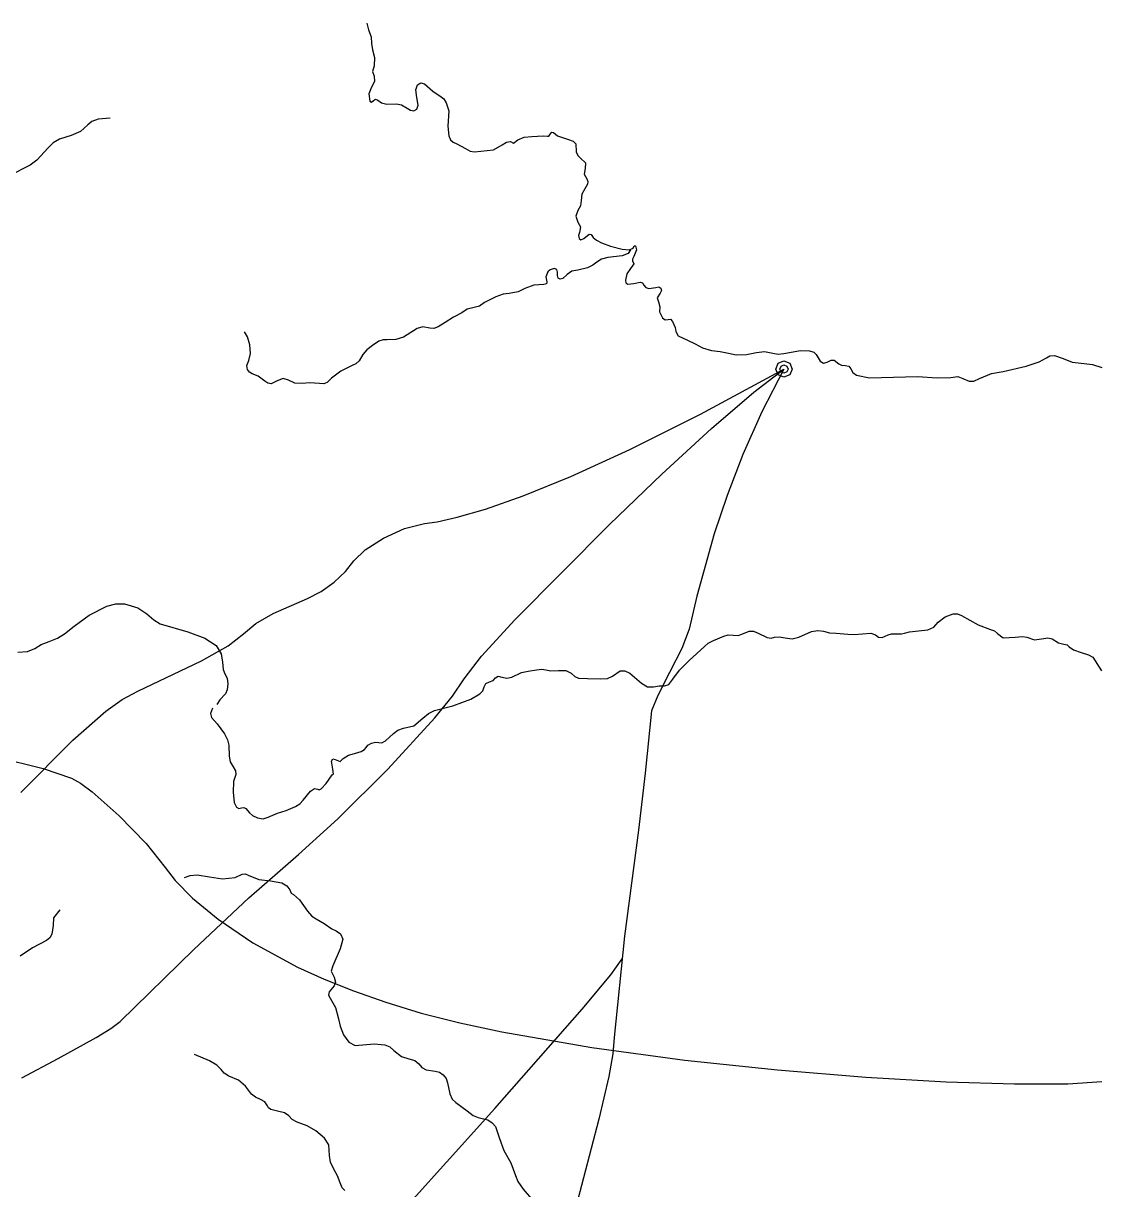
# Model space of a CAD drawing. Extents: x 59 to 518, y 17 to 555.
# Drawn here: x 405.3 to 517.9, y 433.1 to 554.9 of the extents above; entities that cross this region are included whole.
import ezdxf

# ---------------------------------------------------------------- set-up
doc = ezdxf.new("R2010")
doc.units = 0

msp = doc.modelspace()

# ---------------------------------------------------------------- linework, layer by layer
at = {"layer": '1'}
for p, q in [((441.19, 554.887), (441.357878, 554.206626)), ((441.357878, 554.206626), (441.621799, 553.46143)), ((441.621799, 553.46143), (441.655181, 552.775588)), ((441.655181, 552.775588), (441.753385, 552.12229)), ((441.753385, 552.12229), (441.984939, 551.32841)), ((441.984939, 551.32841), (441.926246, 550.43743)), ((441.926246, 550.43743), (441.779667, 549.848778)), ((441.779667, 549.848778), (441.926246, 549.35723)), ((441.926246, 549.35723), (441.974003, 548.828197)), ((441.666955, 548.23434), (441.384866, 547.516131)), ((441.974003, 548.828197), (441.666955, 548.23434)), ((446.279853, 547.957841), (446.46812, 548.47181)), ((446.46812, 548.47181), (446.818378, 548.67258)), ((446.818378, 548.67258), (447.196384, 548.565605)), ((447.196384, 548.565605), (448.081104, 547.796331)), ((441.384866, 547.516131), (441.494094, 546.76538)), ((441.871124, 546.824867), (442.088413, 546.978055)), ((442.088413, 546.978055), (442.313242, 546.85181)), ((446.387819, 547.125215), (446.279853, 547.957841)), ((446.521926, 546.337369), (446.387819, 547.125215)), ((448.081104, 547.796331), (448.924284, 547.217295)), ((448.924284, 547.217295), (449.219343, 546.993293)), ((449.219343, 546.993293), (449.477394, 546.56748)), ((441.494094, 546.76538), (441.670108, 546.663543)), ((441.670108, 546.663543), (441.871124, 546.824867)), ((442.313242, 546.85181), (442.696909, 546.572389)), ((442.696909, 546.572389), (443.270414, 546.430683)), ((443.270414, 546.430683), (444.258812, 546.46305)), ((444.258812, 546.46305), (444.803632, 546.360348)), ((444.803632, 546.360348), (445.382052, 546.030898)), ((445.382052, 546.030898), (445.734476, 545.817115)), ((445.734476, 545.817115), (446.090313, 545.761404)), ((446.090313, 545.761404), (446.387777, 545.908794)), ((446.387777, 545.908794), (446.521926, 546.337369)), ((449.477394, 546.56748), (449.729674, 545.758915)), ((449.729674, 545.758915), (449.625649, 544.160264)), ((412.456427, 544.641675), (412.03109, 544.30291)), ((413.100442, 544.875202), (412.456427, 544.641675)), ((414.364, 544.994), (413.100442, 544.875202)), ((411.264374, 543.579233), (410.30319, 543.17967)), ((412.03109, 544.30291), (411.264374, 543.579233)), ((449.625649, 544.160264), (449.74292, 543.12154)), ((460.19831, 543.09022), (460.329206, 543.295122)), ((460.329206, 543.295122), (460.488656, 543.504997)), ((460.488656, 543.504997), (460.686966, 543.48399)), ((460.686966, 543.48399), (461.075682, 543.122261)), ((408.395618, 542.401947), (407.88385, 541.88357)), ((409.06124, 542.790778), (408.395618, 542.401947)), ((410.30319, 543.17967), (409.06124, 542.790778)), ((449.74292, 543.12154), (449.916006, 542.722544)), ((449.916006, 542.722544), (450.19287, 542.472445)), ((450.19287, 542.472445), (450.566108, 542.315812)), ((450.566108, 542.315812), (451.477156, 541.802875)), ((454.409258, 541.667761), (455.295611, 542.213286)), ((455.295611, 542.213286), (455.759226, 542.48805)), ((455.759226, 542.48805), (456.181958, 542.532065)), ((456.181958, 542.532065), (456.506028, 542.365555)), ((456.506028, 542.365555), (456.959479, 542.717626)), ((456.959479, 542.717626), (457.610391, 542.985742)), ((457.610391, 542.985742), (458.397265, 543.080061)), ((458.397265, 543.080061), (459.606719, 543.151189)), ((459.606719, 543.151189), (460.049586, 543.093378)), ((460.049586, 543.093378), (460.19831, 543.09022)), ((461.075682, 543.122261), (462.123211, 542.785536)), ((462.123211, 542.785536), (462.736256, 542.581421)), ((462.736256, 542.581421), (463.007492, 542.286885)), ((463.007492, 542.286885), (463.056748, 541.455346)), ((407.88385, 541.88357), (406.71757, 540.609208)), ((451.477156, 541.802875), (451.979874, 541.532185)), ((451.979874, 541.532185), (452.422068, 541.451861)), ((452.422068, 541.451861), (454.409258, 541.667761)), ((463.056748, 541.455346), (463.199926, 541.072005)), ((463.199926, 541.072005), (463.494677, 540.818275)), ((405.292, 539.72352), (404.499586, 539.322694)), ((405.98858, 540.061077), (405.292, 539.72352)), ((406.71757, 540.609208), (405.98858, 540.061077)), ((463.494677, 540.818275), (464.014979, 540.328709)), ((463.985743, 539.709495), (463.893139, 539.136983)), ((464.014979, 540.328709), (463.985743, 539.709495)), ((463.893139, 539.136983), (464.158251, 538.629295)), ((464.158251, 538.629295), (464.264238, 538.370159)), ((463.940588, 537.592485), (463.634377, 537.052648)), ((464.228277, 538.078611), (463.940588, 537.592485)), ((464.264238, 538.370159), (464.228277, 538.078611)), ((463.553592, 536.383165), (463.510377, 535.832216)), ((463.634377, 537.052648), (463.553592, 536.383165)), ((463.207871, 535.346355), (462.996734, 534.757659)), ((462.996734, 534.757659), (463.207871, 534.136685)), ((463.510377, 535.832216), (463.207871, 535.346355)), ((463.207871, 534.136685), (463.50438, 533.628996)), ((463.50438, 533.628996), (463.380732, 533.056485)), ((463.380732, 533.056485), (463.278741, 532.712346)), ((463.278741, 532.712346), (463.342676, 532.408655)), ((463.342676, 532.408655), (463.543996, 532.266954)), ((463.543996, 532.266954), (463.854159, 532.408786)), ((463.854159, 532.408786), (464.397656, 532.855093)), ((464.397656, 532.855093), (464.603606, 532.821783)), ((464.603606, 532.821783), (464.821826, 532.523791)), ((464.821826, 532.523791), (465.148624, 532.227365)), ((465.148624, 532.227365), (465.691553, 531.949162)), ((465.691553, 531.949162), (466.636156, 531.602337)), ((466.636156, 531.602337), (467.859278, 531.296656)), ((467.859278, 531.296656), (468.588529, 531.229276)), ((468.726809, 531.245661), (468.487009, 530.841026)), ((468.588529, 531.229276), (468.986356, 531.41219)), ((468.986356, 531.41219), (469.114899, 531.641259)), ((469.342308, 531.245326), (469.059866, 530.547403)), ((469.114899, 531.641259), (469.229155, 531.65274)), ((469.229155, 531.65274), (469.342308, 531.245326)), ((465.208562, 529.960848), (464.787071, 529.631487)), ((465.669661, 530.256525), (465.208562, 529.960848)), ((466.365012, 530.44693), (465.669661, 530.256525)), ((467.845572, 530.608899), (466.365012, 530.44693)), ((468.487009, 530.841026), (467.845572, 530.608899)), ((469.059866, 530.547403), (468.910856, 530.240692)), ((468.910856, 530.240692), (468.938026, 530.076226)), ((468.938026, 530.076226), (469.059425, 529.753788)), ((460.087786, 528.918877), (459.865757, 528.405807)), ((460.334217, 529.153072), (460.087786, 528.918877)), ((460.729708, 529.269758), (460.334217, 529.153072)), ((461.034755, 529.1691), (460.729708, 529.269758)), ((461.092054, 528.886245), (461.034755, 529.1691)), ((461.076129, 528.546703), (461.092054, 528.886245)), ((462.084372, 528.665098), (461.63855, 528.243795)), ((462.579846, 528.994371), (462.084372, 528.665098)), ((463.207612, 529.096897), (462.579846, 528.994371)), ((464.208088, 529.366948), (463.207612, 529.096897)), ((464.787071, 529.631487), (464.208088, 529.366948)), ((468.328339, 528.713316), (468.19155, 528.060105)), ((468.727065, 529.269425), (468.328339, 528.713316)), ((469.059425, 529.753788), (468.727065, 529.269425)), ((458.620588, 527.525584), (457.691948, 527.196134)), ((459.679138, 527.628286), (458.620588, 527.525584)), ((459.951234, 527.676848), (459.679138, 527.628286)), ((459.865757, 528.405807), (459.966783, 527.887401)), ((459.966783, 527.887401), (459.951234, 527.676848)), ((461.161507, 528.275985), (461.076129, 528.546703)), ((461.384484, 528.178928), (461.161507, 528.275985)), ((461.63855, 528.243795), (461.384484, 528.178928)), ((468.19155, 528.060105), (468.240569, 527.793411)), ((468.240569, 527.793411), (468.427866, 527.644225)), ((468.427866, 527.644225), (469.055501, 527.714384)), ((469.055501, 527.714384), (469.715988, 527.861933)), ((469.715988, 527.861933), (469.96474, 527.775106)), ((469.96474, 527.775106), (470.119831, 527.555987)), ((470.119831, 527.555987), (470.3086, 527.315057)), ((454.641489, 526.332228), (453.458278, 525.727524)), ((455.408515, 526.59008), (454.641489, 526.332228)), ((456.050128, 526.677905), (455.408515, 526.59008)), ((456.96827, 526.839785), (456.050128, 526.677905)), ((457.691948, 527.196134), (456.96827, 526.839785)), ((470.3086, 527.315057), (470.631446, 527.183499)), ((470.631446, 527.183499), (471.371131, 527.297049)), ((471.371131, 527.297049), (471.675682, 527.360373)), ((471.80293, 526.692036), (471.506685, 526.222226)), ((471.506685, 526.222226), (471.630069, 525.784694)), ((471.675682, 527.360373), (471.895402, 527.22129)), ((471.960935, 526.968834), (471.80293, 526.692036)), ((471.895402, 527.22129), (471.960935, 526.968834)), ((451.665817, 525.025498), (451.084088, 524.647321)), ((452.379838, 525.208942), (451.665817, 525.025498)), ((452.951602, 525.338587), (452.379838, 525.208942)), ((453.458278, 525.727524), (452.951602, 525.338587)), ((471.630069, 525.784694), (471.776163, 525.266465)), ((471.776163, 525.266465), (471.761655, 524.748234)), ((450.218769, 524.183022), (449.355838, 523.653901)), ((451.084088, 524.647321), (450.218769, 524.183022)), ((471.761655, 524.748234), (472.044009, 524.123245)), ((472.044009, 524.123245), (472.342728, 523.906314)), ((472.342728, 523.906314), (472.653122, 523.952016)), ((472.653122, 523.952016), (472.91077, 523.988518)), ((472.91077, 523.988518), (473.110144, 523.754285)), ((428.701639, 522.139736), (428.402291, 522.660126)), ((446.418268, 523.005849), (444.990928, 522.098507)), ((447.006831, 523.173154), (446.418268, 523.005849)), ((447.755998, 523.048888), (447.006831, 523.173154)), ((448.164423, 523.027931), (447.755998, 523.048888)), ((448.620739, 523.173066), (448.164423, 523.027931)), ((449.355838, 523.653901), (448.620739, 523.173066)), ((473.110144, 523.754285), (473.375609, 523.135337)), ((473.375609, 523.135337), (473.451015, 522.700628)), ((473.451015, 522.700628), (473.689933, 522.233639)), ((428.943672, 521.315606), (428.701639, 522.139736)), ((442.433248, 521.682804), (441.752788, 521.234556)), ((442.882834, 521.83597), (442.433248, 521.682804)), ((443.308178, 521.839216), (442.882834, 521.83597)), ((444.214376, 521.855488), (443.308178, 521.839216)), ((444.990928, 522.098507), (444.214376, 521.855488)), ((473.689933, 522.233639), (474.663773, 521.808367)), ((474.663773, 521.808367), (475.476753, 521.415902)), ((475.476753, 521.415902), (476.228521, 521.001125)), ((428.834443, 519.679516), (429.023052, 520.418584)), ((429.023052, 520.418584), (428.943672, 521.315606)), ((440.757604, 520.284175), (440.374841, 519.625321)), ((441.174763, 520.791777), (440.757604, 520.284175)), ((441.752788, 521.234556), (441.174763, 520.791777)), ((476.228521, 521.001125), (477.177143, 520.715992)), ((477.177143, 520.715992), (478.077386, 520.618758)), ((478.077386, 520.618758), (478.946673, 520.456701)), ((478.946673, 520.456701), (479.751796, 520.273037)), ((479.751796, 520.273037), (480.847433, 520.28384)), ((480.847433, 520.28384), (481.891037, 520.505384)), ((481.891037, 520.505384), (482.706563, 520.629561)), ((482.706563, 520.629561), (483.575849, 520.424377)), ((483.575849, 520.424377), (484.133572, 520.350112)), ((484.133572, 520.350112), (484.735383, 520.413661)), ((484.735383, 520.413661), (486.463283, 520.715991)), ((486.463283, 520.715991), (487.414989, 520.694384)), ((487.414989, 520.694384), (487.861472, 520.533727)), ((487.861472, 520.533727), (488.104753, 520.283839)), ((488.104753, 520.283839), (488.526983, 519.603509)), ((512.168733, 519.938469), (512.529706, 520.162471)), ((512.529706, 520.162471), (513.016058, 520.208343)), ((513.016058, 520.208343), (513.896983, 519.895077)), ((428.646418, 519.147486), (428.834443, 519.679516)), ((428.716924, 518.728961), (428.646418, 519.147486)), ((439.634364, 519.160935), (438.441625, 518.556188)), ((440.022792, 519.324287), (439.634364, 519.160935)), ((440.374841, 519.625321), (440.022792, 519.324287)), ((483.890329, 518.786), (484.141418, 519.394232)), ((484.141418, 519.394232), (484.747577, 519.64607)), ((484.327335, 518.786), (484.451336, 519.08586)), ((484.451336, 519.08586), (484.748904, 519.210038)), ((484.747577, 519.64607), (485.356822, 519.394134)), ((484.748904, 519.210038), (485.049613, 519.085755)), ((485.049613, 519.085755), (485.174, 518.786)), ((485.356822, 519.394134), (485.608, 518.786)), ((488.526983, 519.603509), (488.871264, 519.409129)), ((488.871264, 519.409129), (489.272793, 519.506318)), ((489.272793, 519.506318), (489.667385, 519.691934)), ((489.667385, 519.691934), (490.005951, 519.695319)), ((490.005951, 519.695319), (490.482463, 519.333457)), ((490.482463, 519.333457), (490.750457, 519.185759)), ((490.750457, 519.185759), (491.140523, 519.155437)), ((491.140523, 519.155437), (491.514384, 519.084568)), ((491.514384, 519.084568), (491.733763, 518.815228)), ((507.631313, 518.512899), (510.046469, 519.079767)), ((510.046469, 519.079767), (511.417543, 519.539463)), ((511.417543, 519.539463), (512.168733, 519.938469)), ((513.896983, 519.895077), (514.851201, 519.50645)), ((514.851201, 519.50645), (516.098313, 519.376848)), ((516.098313, 519.376848), (516.990397, 519.241735)), ((516.990397, 519.241735), (517.936983, 518.947871)), ((428.932619, 518.440081), (428.716924, 518.728961)), ((429.180164, 518.296986), (428.932619, 518.440081)), ((429.835011, 518.037739), (429.180164, 518.296986)), ((430.521074, 517.519465), (429.835011, 518.037739)), ((432.41606, 517.810947), (431.816824, 517.562504)), ((432.981694, 517.605895), (432.41606, 517.810947)), ((437.474314, 517.821795), (437.043308, 517.378928)), ((438.441625, 518.556188), (437.474314, 517.821795)), ((476.029509, 514.067387), (484.74892, 518.78605)), ((481.587603, 516.383932), (484.74965, 518.78609)), ((484.74892, 518.78605), (482.424126, 514.329283)), ((484.141418, 518.177592), (483.890329, 518.786)), ((484.747577, 517.925577), (484.141418, 518.177592)), ((484.451336, 518.486316), (484.327335, 518.786)), ((484.748904, 518.362315), (484.451336, 518.486316)), ((485.356646, 518.177592), (484.747577, 517.925577)), ((485.049558, 518.486316), (484.748904, 518.362315)), ((485.174, 518.786), (485.049558, 518.486316)), ((485.608, 518.786), (485.356646, 518.177592)), ((491.733763, 518.815228), (491.935166, 518.43585)), ((491.935166, 518.43585), (492.334543, 518.14557)), ((492.334543, 518.14557), (493.679333, 517.864847)), ((493.679333, 517.864847), (498.690533, 517.994316)), ((498.690533, 517.994316), (500.763229, 517.870139)), ((500.763229, 517.870139), (502.187963, 517.907886)), ((502.187963, 517.907886), (502.896823, 517.988937)), ((502.896823, 517.988937), (503.442443, 517.778417)), ((503.442443, 517.778417), (504.079646, 517.502986)), ((504.596651, 517.529279), (505.170343, 517.778417)), ((505.170343, 517.778417), (506.41776, 518.323722)), ((506.41776, 518.323722), (507.631313, 518.512899)), ((430.82067, 517.295308), (430.521074, 517.519465)), ((431.168949, 517.249414), (430.82067, 517.295308)), ((431.816824, 517.562504), (431.168949, 517.249414)), ((433.662955, 517.319661), (432.981694, 517.605895)), ((434.409034, 517.260174), (433.662955, 517.319661)), ((435.185228, 517.341269), (434.409034, 517.260174)), ((436.223364, 517.260174), (435.185228, 517.341269)), ((436.697829, 517.238539), (436.223364, 517.260174)), ((437.043308, 517.378928), (436.697829, 517.238539)), ((504.079646, 517.502986), (504.596651, 517.529279)), ((477.173409, 512.561604), (481.587603, 516.383932)), ((468.643667, 510.369311), (476.029509, 514.067387)), ((482.424126, 514.329283), (480.447565, 509.872508)), ((471.988335, 507.794299), (477.173409, 512.561604)), ((462.499653, 507.567625), (468.643667, 510.369311)), ((480.447565, 509.872508), (478.800359, 505.566926)), ((457.505729, 505.538131), (462.499653, 507.567625)), ((466.513649, 502.557211), (471.988335, 507.794299)), ((453.570153, 504.156634), (457.505729, 505.538131)), ((478.800359, 505.566926), (477.463634, 501.563738)), ((448.507088, 502.84084), (450.601186, 503.298936)), ((450.601186, 503.298936), (453.570153, 504.156634)), ((442.903307, 501.131774), (445.103308, 502.143373)), ((445.103308, 502.143373), (447.19612, 502.65815)), ((447.19612, 502.65815), (448.507088, 502.84084)), ((456.620514, 492.574458), (466.513649, 502.557211)), ((441.005922, 499.904143), (442.903307, 501.131774)), ((477.463634, 501.563738), (475.646116, 495.069348)), ((439.82096, 498.74127), (441.005922, 499.904143)), ((438.936629, 497.64339), (439.82096, 498.74127)), ((437.749055, 496.523846), (438.936629, 497.64339)), ((436.387848, 495.533882), (437.749055, 496.523846)), ((431.383366, 493.24077), (434.98262, 494.82474)), ((434.98262, 494.82474), (436.387848, 495.533882)), ((475.646116, 495.069348), (474.844, 491.59895)), ((412.168758, 493.074502), (414.020871, 494.012768)), ((414.020871, 494.012768), (414.954406, 494.258986)), ((414.954406, 494.258986), (415.84249, 494.275622)), ((415.84249, 494.275622), (417.252805, 493.860635)), ((417.252805, 493.860635), (418.20592, 493.232462)), ((410.588769, 491.946664), (412.168758, 493.074502)), ((418.20592, 493.232462), (418.909532, 492.604288)), ((418.909532, 492.604288), (419.57134, 492.189302)), ((419.57134, 492.189302), (422.488717, 491.336288)), ((428.30243, 491.13822), (429.572676, 492.200309)), ((429.572676, 492.200309), (431.383366, 493.24077)), ((453.164602, 488.779179), (456.620514, 492.574458)), ((500.388652, 491.839477), (500.869536, 492.338513)), ((500.869536, 492.338513), (501.581435, 492.890665)), ((501.581435, 492.890665), (502.423575, 493.217525)), ((502.423575, 493.217525), (502.861993, 493.209469)), ((502.861993, 493.209469), (503.295182, 493.040687)), ((503.295182, 493.040687), (505.027539, 492.076855)), ((408.851974, 490.673779), (409.58352, 491.115092)), ((409.58352, 491.115092), (410.588769, 491.946664)), ((422.488717, 491.336288), (424.239473, 490.678502)), ((426.672012, 489.878163), (428.30243, 491.13822)), ((474.844, 491.59895), (474.068789, 489.586558)), ((477.396677, 490.42559), (478.457212, 490.891566)), ((478.457212, 490.891566), (478.912944, 491.009923)), ((478.912944, 491.009923), (479.451955, 490.986198)), ((479.451955, 490.986198), (479.967021, 490.962606)), ((479.967021, 490.962606), (480.350922, 491.08136)), ((480.350922, 491.08136), (481.110053, 491.404945)), ((481.110053, 491.404945), (481.578205, 491.392013)), ((481.578205, 491.392013), (482.058362, 491.207301)), ((482.058362, 491.207301), (482.983213, 490.749176)), ((486.295212, 490.764919), (487.63625, 491.365566)), ((487.63625, 491.365566), (488.30156, 491.494026)), ((488.30156, 491.494026), (488.883892, 491.397095)), ((488.883892, 491.397095), (489.493975, 491.241201)), ((489.493975, 491.241201), (490.197985, 491.191867)), ((490.197985, 491.191867), (491.413652, 491.08136)), ((491.413652, 491.08136), (492.064051, 491.053634)), ((492.064051, 491.053634), (492.962695, 491.144507)), ((492.962695, 491.144507), (493.813449, 491.18802)), ((493.813449, 491.18802), (494.320182, 491.018213)), ((494.320182, 491.018213), (494.626122, 490.787084)), ((495.00823, 490.733654), (495.647332, 491.018213)), ((495.647332, 491.018213), (495.986493, 491.145538)), ((495.986493, 491.145538), (496.502198, 491.136437)), ((496.502198, 491.136437), (497.017242, 491.115497)), ((497.017242, 491.115497), (497.354422, 491.207301)), ((497.354422, 491.207301), (497.872723, 491.341847)), ((497.872723, 491.341847), (498.800233, 491.428801)), ((498.800233, 491.428801), (499.763395, 491.563049)), ((499.763395, 491.563049), (500.388652, 491.839477)), ((505.027539, 492.076855), (506.329412, 491.586897)), ((506.329412, 491.586897), (506.7245, 491.439767)), ((506.7245, 491.439767), (507.065746, 491.168151)), ((507.065746, 491.168151), (507.656562, 490.70178)), ((406.4872, 489.598152), (407.1489, 490.004143)), ((407.1489, 490.004143), (407.988795, 490.333074)), ((407.988795, 490.333074), (408.851974, 490.673779)), ((423.896382, 488.315787), (426.672012, 489.878163)), ((424.239473, 490.678502), (425.45002, 489.913892)), ((425.45002, 489.913892), (425.95319, 489.049862)), ((474.837898, 488.347339), (476.431922, 489.817006)), ((476.431922, 489.817006), (476.837372, 490.153925)), ((476.837372, 490.153925), (477.396677, 490.42559)), ((482.983213, 490.749176), (483.401039, 490.674052)), ((483.401039, 490.674052), (483.765452, 490.764919)), ((483.765452, 490.764919), (484.231718, 490.809617)), ((484.231718, 490.809617), (484.887855, 490.694143)), ((484.887855, 490.694143), (485.615231, 490.614057)), ((485.615231, 490.614057), (486.295212, 490.764919)), ((494.626122, 490.787084), (495.00823, 490.733654)), ((507.656562, 490.70178), (508.913815, 490.780979)), ((508.913815, 490.780979), (509.658048, 490.844059)), ((509.658048, 490.844059), (510.124242, 490.764927)), ((510.124242, 490.764927), (510.936511, 490.512207)), ((510.936511, 490.512207), (511.893772, 490.638633)), ((511.893772, 490.638633), (512.316928, 490.711741)), ((512.316928, 490.711741), (512.770247, 490.607015)), ((512.770247, 490.607015), (513.410712, 490.196251)), ((513.410712, 490.196251), (513.979344, 490.046233)), ((513.979344, 490.046233), (514.316726, 489.974101)), ((514.316726, 489.974101), (514.547712, 489.753869)), ((514.547712, 489.753869), (514.986417, 489.44364)), ((404.710394, 489.202865), (405.73213, 489.28783)), ((405.73213, 489.28783), (406.4872, 489.598152)), ((425.95319, 489.049862), (426.106185, 488.167908)), ((451.34415, 486.41489), (453.164602, 488.779179)), ((474.068789, 489.586558), (472.797584, 487.07741)), ((514.986417, 489.44364), (515.780093, 489.169097)), ((515.780093, 489.169097), (516.573703, 488.9183)), ((516.573703, 488.9183), (517.012212, 488.679309)), ((517.012212, 488.679309), (517.934724, 487.278789)), ((417.24323, 485.14807), (423.896382, 488.315787)), ((426.106185, 488.167908), (426.152289, 487.416261)), ((426.152289, 487.416261), (426.334785, 486.943152)), ((458.039182, 487.225506), (458.910055, 487.359826)), ((458.910055, 487.359826), (459.445654, 487.447755)), ((459.445654, 487.447755), (459.874332, 487.3518)), ((459.874332, 487.3518), (460.404753, 487.258011)), ((460.404753, 487.258011), (461.178194, 487.312421)), ((461.178194, 487.312421), (461.963276, 487.307499)), ((461.963276, 487.307499), (462.528622, 487.035712)), ((466.824392, 486.719976), (467.647376, 487.257123)), ((467.647376, 487.257123), (468.123511, 487.270887)), ((468.123511, 487.270887), (468.659542, 487.035711)), ((473.145452, 486.403536), (473.820292, 487.345772)), ((473.820292, 487.345772), (474.837898, 488.347339)), ((426.334785, 486.943152), (426.575864, 486.510708)), ((426.575864, 486.510708), (426.65105, 485.900297)), ((450.121891, 484.623038), (451.34415, 486.41489)), ((453.612925, 485.925991), (453.978849, 486.103719)), ((453.978849, 486.103719), (454.368784, 486.257701)), ((454.368784, 486.257701), (454.628182, 486.530183)), ((454.628182, 486.530183), (454.875467, 486.700039)), ((454.875467, 486.700039), (455.289636, 486.609249)), ((455.289636, 486.609249), (455.799056, 486.494712)), ((455.799056, 486.494712), (456.332092, 486.59333)), ((456.332092, 486.59333), (457.329568, 487.098992)), ((457.329568, 487.098992), (458.039182, 487.225506)), ((462.528622, 487.035712), (462.90127, 486.671283)), ((462.90127, 486.671283), (463.286255, 486.490672)), ((463.286255, 486.490672), (464.235712, 486.467388)), ((464.235712, 486.467388), (465.624773, 486.427657)), ((465.624773, 486.427657), (466.313549, 486.47607)), ((466.313549, 486.47607), (466.824392, 486.719976)), ((468.659542, 487.035711), (469.866877, 485.977203)), ((472.797584, 487.07741), (471.569837, 484.697908)), ((472.73222, 485.848524), (473.145452, 486.403536)), ((415.622257, 484.257942), (417.24323, 485.14807)), ((426.396874, 484.857182), (425.810426, 484.225888)), ((426.583625, 485.289822), (426.396874, 484.857182)), ((426.65105, 485.900297), (426.583625, 485.289822)), ((452.036322, 484.317921), (452.991288, 484.878924)), ((452.991288, 484.878924), (453.288559, 485.180228)), ((453.288559, 485.180228), (453.425562, 485.582271)), ((453.425562, 485.582271), (453.612925, 485.925991)), ((469.866877, 485.977203), (470.498012, 485.578289)), ((470.498012, 485.578289), (471.123692, 485.582271)), ((471.123692, 485.582271), (471.715519, 485.710445)), ((471.715519, 485.710445), (472.253635, 485.708345)), ((472.253635, 485.708345), (472.73222, 485.848524)), ((413.909435, 483.038419), (415.622257, 484.257942)), ((425.810426, 484.225888), (425.508934, 483.736412)), ((448.241502, 483.117071), (450.162194, 483.622512)), ((448.262702, 482.343456), (450.121891, 484.623038)), ((450.162194, 483.622512), (452.036322, 484.317921)), ((471.569837, 484.697908), (470.925, 483.07445)), ((410.44607, 480.021586), (413.909435, 483.038419)), ((425.045, 483.37), (424.856082, 482.819254)), ((424.856082, 482.819254), (424.948648, 482.397524)), ((424.948648, 482.397524), (425.549471, 481.72641)), ((447.025479, 482.326853), (447.622278, 482.816749)), ((447.622278, 482.816749), (448.241502, 483.117071)), ((470.925, 483.07445), (470.235057, 476.594426)), ((425.549471, 481.72641), (426.316674, 480.691451)), ((443.369823, 477.012159), (448.262702, 482.343456)), ((444.40551, 481.05681), (445.018879, 481.268167)), ((445.018879, 481.268167), (446.092032, 481.536631)), ((446.092032, 481.536631), (447.025479, 482.326853)), ((405.03323, 474.54957), (410.44607, 480.021586)), ((426.316674, 480.691451), (426.626392, 480.064302)), ((426.626392, 480.064302), (426.752091, 479.51415)), ((442.736063, 479.754875), (443.139198, 479.956454)), ((443.139198, 479.956454), (443.945732, 480.715013)), ((443.945732, 480.715013), (444.40551, 481.05681)), ((426.752091, 479.51415), (426.782783, 478.352586)), ((439.898672, 478.629043), (440.594701, 478.850411)), ((440.594701, 478.850411), (440.930447, 479.038121)), ((440.930447, 479.038121), (441.101292, 479.261219)), ((441.101292, 479.261219), (441.290302, 479.500098)), ((441.290302, 479.500098), (441.669085, 479.703557)), ((441.669085, 479.703557), (442.095758, 479.812229)), ((442.095758, 479.812229), (442.428442, 479.766748)), ((442.428442, 479.766748), (442.736063, 479.754875)), ((401.721175, 478.47894), (407.365505, 477.051473)), ((426.782783, 478.352586), (426.911039, 477.745133)), ((426.911039, 477.745133), (427.194473, 477.23839)), ((437.488983, 477.846934), (437.614897, 478.078896)), ((437.62467, 476.985807), (437.488983, 477.846934)), ((437.614897, 478.078896), (437.876906, 477.996867)), ((437.876906, 477.996867), (438.382832, 477.799577)), ((438.382832, 477.799577), (438.699582, 478.123514)), ((438.699582, 478.123514), (439.251237, 478.471131)), ((439.251237, 478.471131), (439.898672, 478.629043)), ((407.365505, 477.051473), (410.331687, 476.045225)), ((427.194473, 477.23839), (427.443892, 476.823667)), ((427.486176, 476.432559), (427.256915, 475.72145)), ((427.443892, 476.823667), (427.486176, 476.432559)), ((436.919735, 475.492592), (437.559053, 476.41713)), ((437.559053, 476.41713), (437.68645, 476.488215)), ((437.68645, 476.488215), (437.62467, 476.985807)), ((438.138082, 471.803102), (443.369823, 477.012159)), ((470.235057, 476.594426), (469.54247, 470.63275)), ((410.331687, 476.045225), (411.27219, 475.526143)), ((411.27219, 475.526143), (412.477276, 474.635826)), ((427.256915, 475.72145), (427.216654, 474.591813)), ((436.413083, 474.950287), (436.919735, 475.492592)), ((412.477276, 474.635826), (415.313955, 472.114055)), ((427.216654, 474.591813), (427.319003, 473.50954)), ((434.527993, 473.76213), (435.285008, 474.710263)), ((435.285008, 474.710263), (435.71688, 474.98882)), ((435.71688, 474.98882), (436.041763, 474.89984)), ((436.041763, 474.89984), (436.198319, 474.838024)), ((436.198319, 474.838024), (436.413083, 474.950287)), ((427.319003, 473.50954), (427.556643, 473.011639)), ((427.556643, 473.011639), (427.800164, 472.896121)), ((427.800164, 472.896121), (428.079237, 472.940511)), ((428.079237, 472.940511), (428.332746, 472.994767)), ((428.332746, 472.994767), (428.538597, 472.900956)), ((428.538597, 472.900956), (428.901913, 472.434629)), ((431.831679, 472.410949), (432.755293, 472.68757)), ((432.755293, 472.68757), (433.712949, 473.106316)), ((433.712949, 473.106316), (434.188353, 473.38974)), ((434.188353, 473.38974), (434.527993, 473.76213)), ((415.313955, 472.114055), (418.107243, 469.225044)), ((428.901913, 472.434629), (429.234302, 472.143307)), ((429.234302, 472.143307), (429.762382, 471.905331)), ((429.762382, 471.905331), (430.350058, 471.821409)), ((430.350058, 471.821409), (430.861233, 471.992247)), ((430.861233, 471.992247), (431.831679, 472.410949)), ((434.04005, 468.09839), (438.138082, 471.803102)), ((469.54247, 470.63275), (468.10345, 459.544791)), ((418.107243, 469.225044), (420.122657, 466.713925)), ((428.853772, 463.549918), (434.04005, 468.09839)), ((420.122657, 466.713925), (421.165203, 465.376351)), ((421.165203, 465.376351), (422.972794, 463.529854)), ((422.13962, 465.67829), (422.714657, 465.874109)), ((422.714657, 465.874109), (423.435545, 465.948385)), ((423.435545, 465.948385), (424.73147, 465.76472)), ((424.73147, 465.76472), (426.103199, 465.527301)), ((426.103199, 465.527301), (427.41011, 465.67829)), ((427.41011, 465.67829), (428.133611, 466.034815)), ((428.133611, 466.034815), (428.467035, 466.079381)), ((428.467035, 466.079381), (428.79229, 465.937581)), ((428.79229, 465.937581), (429.894055, 465.473326)), ((429.894055, 465.473326), (431.1252, 465.332921)), ((431.1252, 465.332921), (432.28072, 465.116889)), ((432.28072, 465.116889), (432.813997, 464.798282)), ((432.813997, 464.798282), (433.11239, 464.38254)), ((433.11239, 464.38254), (433.274392, 464.062483)), ((422.972794, 463.529854), (425.641419, 461.313469)), ((423.109983, 458.163322), (428.853772, 463.549918)), ((433.274392, 464.062483), (433.50115, 463.896413)), ((433.50115, 463.896413), (434.1492, 463.34573)), ((434.1492, 463.34573), (434.980738, 462.157799)), ((409.094, 462.31), (408.424473, 461.456854)), ((434.980738, 462.157799), (435.424901, 461.644779)), ((408.40291, 460.66853), (408.284068, 459.761365)), ((408.424473, 461.456854), (408.40291, 460.66853)), ((425.641419, 461.313469), (429.267062, 458.866234)), ((435.424901, 461.644779), (435.8771, 461.35854)), ((435.8771, 461.35854), (436.730379, 460.872546)), ((436.730379, 460.872546), (437.51857, 460.32173)), ((408.050436, 459.380675), (407.711467, 459.11349)), ((408.284068, 459.761365), (408.050436, 459.380675)), ((437.51857, 460.32173), (437.981732, 460.11917)), ((437.981732, 460.11917), (438.436759, 459.803236)), ((438.648767, 459.228145), (438.382874, 458.24811)), ((438.436759, 459.803236), (438.648767, 459.228145)), ((468.10345, 459.544791), (467.00918, 448.97545)), ((406.23201, 458.324991), (404.946757, 457.47167)), ((407.711467, 459.11349), (406.23201, 458.324991)), ((415.40175, 450.64549), (423.109983, 458.163322)), ((429.267062, 458.866234), (433.945712, 456.327185)), ((438.382874, 458.24811), (437.615981, 456.466104)), ((466.666599, 455.529031), (467.831799, 457.184152)), ((433.945712, 456.327185), (436.709909, 455.06668)), ((437.615981, 456.466104), (437.432493, 455.9152)), ((437.432493, 455.9152), (437.767235, 455.267325)), ((436.709909, 455.06668), (439.773353, 453.83536)), ((437.777862, 454.36016), (437.237981, 453.74452)), ((437.767235, 455.267325), (437.906212, 454.748986)), ((437.906212, 454.748986), (437.777862, 454.36016)), ((463.672654, 451.944461), (466.666599, 455.529031)), ((437.237981, 453.74452), (437.170496, 453.400271)), ((437.170496, 453.400271), (437.346063, 453.06406)), ((439.773353, 453.83536), (443.148041, 452.650604)), ((437.346063, 453.06406), (437.907552, 452.113812)), ((437.907552, 452.113812), (438.210014, 450.90401)), ((443.148041, 452.650604), (446.845973, 451.529794)), ((454.554153, 441.547293), (463.672654, 451.944461)), ((438.210014, 450.90401), (438.382814, 450.156162)), ((446.845973, 451.529794), (450.879145, 450.490308)), ((412.90167, 448.955385), (414.435217, 449.901688)), ((414.435217, 449.901688), (415.40175, 450.64549)), ((438.382814, 450.156162), (438.749983, 449.262496)), ((450.879145, 450.490308), (455.259557, 449.549525)), ((455.259557, 449.549525), (464.666874, 447.932866)), ((408.943545, 446.779274), (412.90167, 448.955385)), ((438.749983, 449.262496), (439.279143, 448.49841)), ((439.279143, 448.49841), (439.937914, 448.1393)), ((439.937914, 448.1393), (441.935909, 448.301401)), ((441.935909, 448.301401), (443.06047, 448.20022)), ((467.00918, 448.97545), (466.854234, 447.254603)), ((424.753121, 446.540884), (423.17643, 447.18889)), ((443.06047, 448.20022), (443.565545, 447.987102)), ((443.565545, 447.987102), (443.998734, 447.621071)), ((443.998734, 447.621071), (444.792547, 446.991905)), ((464.666874, 447.932866), (474.400936, 446.617282)), ((466.854234, 447.254603), (466.461494, 444.885794)), ((405.147398, 444.765153), (408.943545, 446.779274)), ((425.509104, 446.095453), (424.753121, 446.540884)), ((425.94114, 445.63385), (425.509104, 446.095453)), ((444.792547, 446.991905), (445.553949, 446.735337)), ((445.553949, 446.735337), (446.185706, 446.576004)), ((446.185706, 446.576004), (446.590584, 446.238541)), ((446.590584, 446.238541), (446.921389, 445.8255)), ((446.921389, 445.8255), (447.357432, 445.590622)), ((474.400936, 446.617282), (484.073708, 445.590613)), ((426.261141, 445.239568), (425.94114, 445.63385)), ((426.751203, 444.942585), (426.261141, 445.239568)), ((427.75547, 444.51061), (426.751203, 444.942585)), ((447.357432, 445.590622), (448.318484, 445.46102)), ((448.318484, 445.46102), (448.764085, 445.357089)), ((448.764085, 445.357089), (449.161003, 445.083064)), ((449.161003, 445.083064), (449.460686, 444.6956)), ((449.460686, 444.6956), (449.614584, 444.25135)), ((466.461494, 444.885794), (465.39523, 440.45059)), ((484.073708, 445.590613), (493.297157, 444.840703)), ((493.297157, 444.840703), (501.683251, 444.355391)), ((428.511557, 443.873407), (427.75547, 444.51061)), ((429.138, 443.042), (428.511557, 443.873407)), ((449.614584, 444.25135), (449.852223, 443.085026)), ((501.683251, 444.355391), (508.843954, 444.122519)), ((508.843954, 444.122519), (514.391234, 444.12993)), ((514.391234, 444.12993), (517.937057, 444.365465)), ((429.528289, 442.731726), (429.138, 443.042)), ((430.056059, 442.502312), (429.528289, 442.731726)), ((430.535169, 442.240364), (430.056059, 442.502312)), ((430.779476, 441.832493), (430.535169, 442.240364)), ((449.852223, 443.085026), (450.100606, 442.526091)), ((450.100606, 442.526091), (450.478535, 442.17773)), ((450.478535, 442.17773), (451.645122, 441.303108)), ((430.890184, 441.614224), (430.779476, 441.832493)), ((431.130488, 441.46382), (430.890184, 441.614224)), ((431.837893, 441.281545), (431.130488, 441.46382)), ((432.577709, 441.115542), (431.837893, 441.281545)), ((433.025956, 440.795683), (432.577709, 441.115542)), ((440.284099, 425.763052), (454.554153, 441.547293)), ((451.645122, 441.303108), (452.276917, 440.829252)), ((433.371616, 440.402751), (433.025956, 440.795683)), ((433.911645, 440.115222), (433.371616, 440.402751)), ((434.926716, 439.758873), (433.911645, 440.115222)), ((435.834012, 439.208058), (434.926716, 439.758873)), ((452.276917, 440.829252), (452.811445, 440.62269)), ((452.811445, 440.62269), (453.815844, 440.374247)), ((453.815844, 440.374247), (454.281613, 440.075897)), ((454.281613, 440.075897), (454.625775, 439.672309)), ((465.39523, 440.45059), (462.991716, 431.249083)), ((436.741046, 438.462773), (435.834012, 439.208058)), ((454.625775, 439.672309), (455.025471, 438.419554)), ((437.194805, 437.750076), (436.741046, 438.462773)), ((437.259628, 436.648443), (437.194805, 437.750076)), ((455.025471, 438.419554), (455.489726, 437.166529)), ((437.374363, 435.935658), (437.259628, 436.648443)), ((455.489726, 437.166529), (456.224207, 435.870735)), ((437.724013, 435.222873), (437.374363, 435.935658)), ((438.122281, 434.510088), (437.724013, 435.222873)), ((456.224207, 435.870735), (456.699396, 434.574679)), ((438.382868, 433.797303), (438.122281, 434.510088)), ((438.581182, 433.268122), (438.382868, 433.797303)), ((456.699396, 434.574679), (456.959976, 433.949674)), ((456.959976, 433.949674), (457.487851, 433.138305)), ((438.868728, 432.998133), (438.581182, 433.268122)), ((457.487851, 433.138305), (458.600156, 431.896399))]:
    msp.add_line(p, q, dxfattribs=at)

doc.saveas('drawing.dxf')
